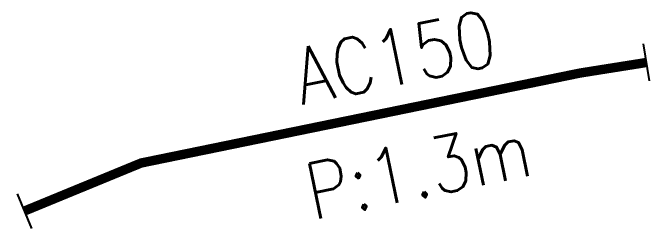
# Model space of a CAD drawing. Header units: millimetres. Extents: x 150000 to 151000, y 127000 to 127640.
# Drawn here: x 150806.96 to 150824.05, y 127557.74 to 127563.54 of the extents above; entities that cross this region are included whole.
import ezdxf
from ezdxf.enums import TextEntityAlignment as Align

# ---------------------------------------------------------------- set-up
doc = ezdxf.new("R2010")
doc.units = ezdxf.units.MM
doc.layers.get('0').update_dxf_attribs({"linetype": 'CONTINUOUS'})
doc.layers.add('G_120', color=4, linetype='CONTINUOUS')
doc.layers.add('G_340', color=7, linetype='CONTINUOUS')
doc.styles.add('G_ROMANS', font='ROMANS.SHX', dxfattribs={"width": 0.75})
doc.styles.get("Standard").update_dxf_attribs({"font": 'romans.shx', "width": 0.85})
doc.linetypes.add('G_typB_AP', pattern='A,5,-0.3,["o",Standard,S=1.5,R=0,X=0,Y=-0.5],-1.65', length=6.95)

# ---------------------------------------------------------------- blocks, each defined once
blk = doc.blocks.new('G_340_07')
at = {"color": 0, "linetype": 'Continuous', "flags": 128}
blk.add_lwpolyline([(1.25, -0.5), (1.25, 0.5)], dxfattribs=at)
at = {"color": 0, "linetype": 'Continuous', "const_width": 0.25, "flags": 128}
blk.add_lwpolyline([(0, 0), (1.25, 0)], dxfattribs=at)
at = {"color": 0, "linetype": 'Continuous', "style": 'G_ROMANS', "width": 0.75, "flags": 3}
for tag, p in [('DEF_LEG', (0, -5)), ('DEF_COUP', (0, -7.5)), ('DEF_TYPE', (0, -10))]:
    blk.add_attdef(tag, text='', height=1.2, dxfattribs=at).set_placement(p, align=Align.MIDDLE)

msp = doc.modelspace()

# ---------------------------------------------------------------- linework, layer by layer
at = {"layer": 'G_120', "linetype": 'G_typB_AP', "const_width": 0.25, "flags": 128}
msp.add_lwpolyline([(150808.418, 127558.724), (150810.376, 127559.53), (150822.068, 127561.928), (150822.612, 127562.015)], dxfattribs=at)

# ---------------------------------------------------------------- block references
at = {"layer": 'G_340'}
for p, rotation in [((150822.612, 127562.015), 9.024052553623653), ((150808.418, 127558.724), 202.3730204520752)]:
    msp.add_blockref('G_340_07', p, dxfattribs=dict(at, rotation=rotation))

# ---------------------------------------------------------------- texts
at = {"layer": 'G_120', "linetype": 'Continuous', "width": 0.85}
for s, p in [('AC150', (150817.149, 127562.356)), ('P:1.3m', (150817.768, 127559.347))]:
    msp.add_text(s, height=1.5, rotation=11.5895, dxfattribs=at).set_placement(p, align=Align.MIDDLE)

doc.saveas('drawing.dxf')
